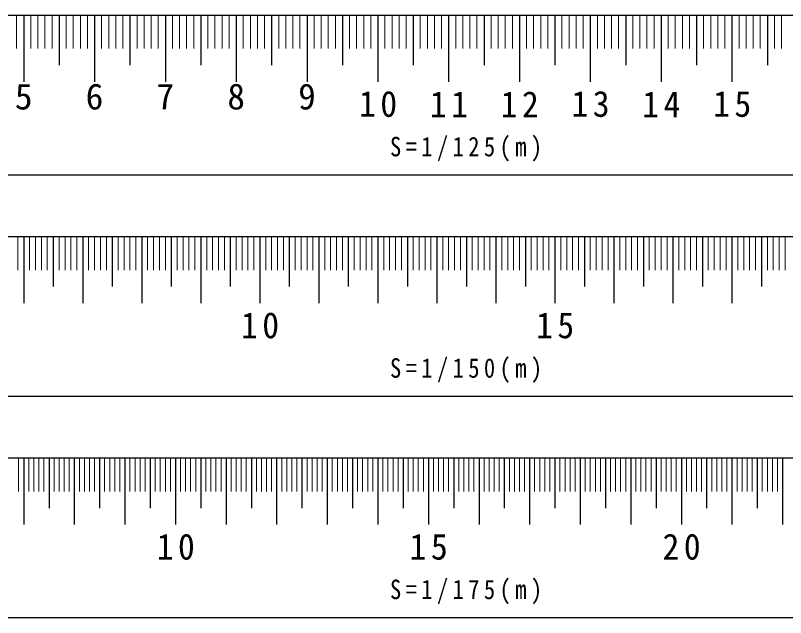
# Model space of a CAD drawing. Units: millimetres, scale not verified, with parts at other scales. Extents: x -33544 to 34536, y -21689 to 23870.
# Drawn here: x -28036 to -17161, y 186 to 8686 of the extents above; entities that cross this region are included whole.
import ezdxf
from ezdxf.enums import TextEntityAlignment as Align

# ---------------------------------------------------------------- set-up
doc = ezdxf.new("R2010")
doc.units = ezdxf.units.MM
doc.header["$LTSCALE"] = 125
for name, color, linetype, lineweight in [('1-0', 4, 'Continuous', 13), ('2-0', 4, 'Continuous', 13), ('3-0', 4, 'Continuous', 13), ('F-0', 7, 'Continuous', 25)]:
    doc.layers.add(name, color=color, linetype=linetype, lineweight=lineweight)
doc.styles.add('ＭＳ 明朝', font='')
doc.styles.get('ＭＳ 明朝').set_extended_font_data('MS Mincho')

msp = doc.modelspace()

# ---------------------------------------------------------------- linework, layer by layer
at = {"layer": '1-0'}
for p, q in [((-28018.8, 8685.6), (-28018.8, 8216.8)), ((-27818.8, 8685.6), (-27818.8, 8216.8)), ((-27718.8, 8685.6), (-27718.8, 8216.8)), ((-27618.8, 8685.6), (-27618.8, 8216.8)), ((-27518.8, 8685.6), (-27518.8, 8216.8)), ((-27318.8, 8685.6), (-27318.8, 8216.8)), ((-27218.8, 8685.6), (-27218.8, 8216.8)), ((-27118.8, 8685.6), (-27118.8, 8216.8)), ((-27018.8, 8685.6), (-27018.8, 8216.8)), ((-26818.8, 8685.6), (-26818.8, 8216.8)), ((-26718.8, 8685.6), (-26718.8, 8216.8)), ((-26618.8, 8685.6), (-26618.8, 8216.8)), ((-26518.8, 8685.6), (-26518.8, 8216.8)), ((-26318.8, 8685.6), (-26318.8, 8216.8)), ((-26218.8, 8685.6), (-26218.8, 8216.8)), ((-26118.8, 8685.6), (-26118.8, 8216.8)), ((-26018.8, 8685.6), (-26018.8, 8216.8)), ((-25818.8, 8685.6), (-25818.8, 8216.8)), ((-25718.8, 8685.6), (-25718.8, 8216.8)), ((-25618.8, 8685.6), (-25618.8, 8216.8)), ((-25518.8, 8685.6), (-25518.8, 8216.8)), ((-25318.8, 8685.6), (-25318.8, 8216.8)), ((-25218.8, 8685.6), (-25218.8, 8216.8)), ((-25118.8, 8685.6), (-25118.8, 8216.8)), ((-25018.8, 8685.6), (-25018.8, 8216.8)), ((-24818.8, 8685.6), (-24818.8, 8216.8)), ((-24718.8, 8685.6), (-24718.8, 8216.8)), ((-24618.8, 8685.6), (-24618.8, 8216.8)), ((-24518.8, 8685.6), (-24518.8, 8216.8)), ((-24318.8, 8685.6), (-24318.8, 8216.8)), ((-24218.8, 8685.6), (-24218.8, 8216.8)), ((-24118.8, 8685.6), (-24118.8, 8216.8)), ((-24018.8, 8685.6), (-24018.8, 8216.8)), ((-23818.8, 8685.6), (-23818.8, 8216.8)), ((-23718.8, 8685.6), (-23718.8, 8216.8)), ((-23618.8, 8685.6), (-23618.8, 8216.8)), ((-23518.8, 8685.6), (-23518.8, 8216.8)), ((-23318.8, 8685.6), (-23318.8, 8216.8)), ((-23218.8, 8685.6), (-23218.8, 8216.8)), ((-23118.8, 8685.6), (-23118.8, 8216.8)), ((-23018.8, 8685.6), (-23018.8, 8216.8)), ((-22818.8, 8685.6), (-22818.8, 8216.8)), ((-22718.8, 8685.6), (-22718.8, 8216.8)), ((-22618.8, 8685.6), (-22618.8, 8216.8)), ((-22518.8, 8685.6), (-22518.8, 8216.8)), ((-22318.8, 8685.6), (-22318.8, 8216.8)), ((-22218.8, 8685.6), (-22218.8, 8216.8)), ((-22118.8, 8685.6), (-22118.8, 8216.8)), ((-22018.8, 8685.6), (-22018.8, 8216.8)), ((-21818.8, 8685.6), (-21818.8, 8216.8)), ((-21718.8, 8685.6), (-21718.8, 8216.8)), ((-21618.8, 8685.6), (-21618.8, 8216.8)), ((-21518.8, 8685.6), (-21518.8, 8216.8)), ((-21318.8, 8685.6), (-21318.8, 8216.8)), ((-21218.8, 8685.6), (-21218.8, 8216.8)), ((-21118.8, 8685.6), (-21118.8, 8216.8)), ((-21018.8, 8685.6), (-21018.8, 8216.8)), ((-20818.8, 8685.6), (-20818.8, 8216.8)), ((-20718.8, 8685.6), (-20718.8, 8216.8)), ((-20618.8, 8685.6), (-20618.8, 8216.8)), ((-20518.8, 8685.6), (-20518.8, 8216.8)), ((-20318.8, 8685.6), (-20318.8, 8216.8)), ((-20218.8, 8685.6), (-20218.8, 8216.8)), ((-20118.8, 8685.6), (-20118.8, 8216.8)), ((-20018.8, 8685.6), (-20018.8, 8216.8)), ((-19818.8, 8685.6), (-19818.8, 8216.8)), ((-19718.8, 8685.6), (-19718.8, 8216.8)), ((-19618.8, 8685.6), (-19618.8, 8216.8)), ((-19518.8, 8685.6), (-19518.8, 8216.8)), ((-19318.8, 8685.6), (-19318.8, 8216.8)), ((-19218.8, 8685.6), (-19218.8, 8216.8)), ((-19118.8, 8685.6), (-19118.8, 8216.8)), ((-19018.8, 8685.6), (-19018.8, 8216.8)), ((-18818.8, 8685.6), (-18818.8, 8216.8)), ((-18718.8, 8685.6), (-18718.8, 8216.8)), ((-18618.8, 8685.6), (-18618.8, 8216.8)), ((-18518.8, 8685.6), (-18518.8, 8216.8)), ((-18318.8, 8685.6), (-18318.8, 8216.8)), ((-18218.8, 8685.6), (-18218.8, 8216.8)), ((-18118.8, 8685.6), (-18118.8, 8216.8)), ((-18018.8, 8685.6), (-18018.8, 8216.8)), ((-17818.8, 8685.6), (-17818.8, 8216.8)), ((-17718.8, 8685.6), (-17718.8, 8216.8)), ((-17618.8, 8685.6), (-17618.8, 8216.8)), ((-17518.8, 8685.6), (-17518.8, 8216.8)), ((-17318.8, 8685.6), (-17318.8, 8216.8)), ((-17218.8, 8685.6), (-17218.8, 8216.8))]:
    msp.add_line(p, q, dxfattribs=at)
at = {"layer": '1-0', "color": 7, "lineweight": 25}
for p, q in [((-27918.8, 8685.6), (-27918.8, 7748.1)), ((-27418.8, 8685.6), (-27418.8, 7982.5)), ((-26918.8, 8685.6), (-26918.8, 7748.1)), ((-26418.8, 8685.6), (-26418.8, 7982.5)), ((-25918.8, 8685.6), (-25918.8, 7748.1)), ((-25418.8, 8685.6), (-25418.8, 7982.5)), ((-24918.8, 8685.6), (-24918.8, 7748.1)), ((-24418.8, 8685.6), (-24418.8, 7982.5)), ((-23918.8, 8685.6), (-23918.8, 7748.1)), ((-23418.8, 8685.6), (-23418.8, 7982.5)), ((-22918.8, 8685.6), (-22918.8, 7748.1)), ((-22418.8, 8685.6), (-22418.8, 7982.5)), ((-21918.8, 8685.6), (-21918.8, 7748.1)), ((-21418.8, 8685.6), (-21418.8, 7982.5)), ((-20918.8, 8685.6), (-20918.8, 7748.1)), ((-20418.8, 8685.6), (-20418.8, 7982.5)), ((-19918.8, 8685.6), (-19918.8, 7748.1)), ((-19418.8, 8685.6), (-19418.8, 7982.5)), ((-18918.8, 8685.6), (-18918.8, 7748.1)), ((-18418.8, 8685.6), (-18418.8, 7982.5)), ((-17918.8, 8685.6), (-17918.8, 7748.1)), ((-17418.8, 8685.6), (-17418.8, 7982.5))]:
    msp.add_line(p, q, dxfattribs=at)
at = {"layer": '2-0'}
for p, q in [((-28002.2, 5560.6), (-28002.2, 5091.8)), ((-27835.5, 5560.6), (-27835.5, 5091.8)), ((-27752.2, 5560.6), (-27752.2, 5091.8)), ((-27668.8, 5560.6), (-27668.8, 5091.8)), ((-27585.5, 5560.6), (-27585.5, 5091.8)), ((-27418.8, 5560.6), (-27418.8, 5091.8)), ((-27335.5, 5560.6), (-27335.5, 5091.8)), ((-27252.2, 5560.6), (-27252.2, 5091.8)), ((-27168.8, 5560.6), (-27168.8, 5091.8)), ((-27002.2, 5560.6), (-27002.2, 5091.8)), ((-26918.8, 5560.6), (-26918.8, 5091.8)), ((-26835.5, 5560.6), (-26835.5, 5091.8)), ((-26752.2, 5560.6), (-26752.2, 5091.8)), ((-26585.5, 5560.6), (-26585.5, 5091.8)), ((-26502.2, 5560.6), (-26502.2, 5091.8)), ((-26418.8, 5560.6), (-26418.8, 5091.8)), ((-26335.5, 5560.6), (-26335.5, 5091.8)), ((-26168.8, 5560.6), (-26168.8, 5091.8)), ((-26085.5, 5560.6), (-26085.5, 5091.8)), ((-26002.2, 5560.6), (-26002.2, 5091.8)), ((-25918.8, 5560.6), (-25918.8, 5091.8)), ((-25752.2, 5560.6), (-25752.2, 5091.8)), ((-25668.8, 5560.6), (-25668.8, 5091.8)), ((-25585.5, 5560.6), (-25585.5, 5091.8)), ((-25502.2, 5560.6), (-25502.2, 5091.8)), ((-25335.5, 5560.6), (-25335.5, 5091.8)), ((-25252.2, 5560.6), (-25252.2, 5091.8)), ((-25168.8, 5560.6), (-25168.8, 5091.8)), ((-25085.5, 5560.6), (-25085.5, 5091.8)), ((-24918.8, 5560.6), (-24918.8, 5091.8)), ((-24835.5, 5560.6), (-24835.5, 5091.8)), ((-24752.2, 5560.6), (-24752.2, 5091.8)), ((-24668.8, 5560.6), (-24668.8, 5091.8)), ((-24502.2, 5560.6), (-24502.2, 5091.8)), ((-24418.8, 5560.6), (-24418.8, 5091.8)), ((-24335.5, 5560.6), (-24335.5, 5091.8)), ((-24252.2, 5560.6), (-24252.2, 5091.8)), ((-24085.5, 5560.6), (-24085.5, 5091.8)), ((-24002.2, 5560.6), (-24002.2, 5091.8)), ((-23918.8, 5560.6), (-23918.8, 5091.8)), ((-23835.5, 5560.6), (-23835.5, 5091.8)), ((-23668.8, 5560.6), (-23668.8, 5091.8)), ((-23585.5, 5560.6), (-23585.5, 5091.8)), ((-23502.2, 5560.6), (-23502.2, 5091.8)), ((-23418.8, 5560.6), (-23418.8, 5091.8)), ((-23252.2, 5560.6), (-23252.2, 5091.8)), ((-23168.8, 5560.6), (-23168.8, 5091.8)), ((-23085.5, 5560.6), (-23085.5, 5091.8)), ((-23002.2, 5560.6), (-23002.2, 5091.8)), ((-22835.5, 5560.6), (-22835.5, 5091.8)), ((-22752.2, 5560.6), (-22752.2, 5091.8)), ((-22668.8, 5560.6), (-22668.8, 5091.8)), ((-22585.5, 5560.6), (-22585.5, 5091.8)), ((-22418.8, 5560.6), (-22418.8, 5091.8)), ((-22335.5, 5560.6), (-22335.5, 5091.8)), ((-22252.2, 5560.6), (-22252.2, 5091.8)), ((-22168.8, 5560.6), (-22168.8, 5091.8)), ((-22002.2, 5560.6), (-22002.2, 5091.8)), ((-21918.8, 5560.6), (-21918.8, 5091.8)), ((-21835.5, 5560.6), (-21835.5, 5091.8)), ((-21752.2, 5560.6), (-21752.2, 5091.8)), ((-21585.5, 5560.6), (-21585.5, 5091.8)), ((-21502.2, 5560.6), (-21502.2, 5091.8)), ((-21418.8, 5560.6), (-21418.8, 5091.8)), ((-21335.5, 5560.6), (-21335.5, 5091.8)), ((-21168.8, 5560.6), (-21168.8, 5091.8)), ((-21085.5, 5560.6), (-21085.5, 5091.8)), ((-21002.2, 5560.6), (-21002.2, 5091.8)), ((-20918.8, 5560.6), (-20918.8, 5091.8)), ((-20752.2, 5560.6), (-20752.2, 5091.8)), ((-20668.8, 5560.6), (-20668.8, 5091.8)), ((-20585.5, 5560.6), (-20585.5, 5091.8)), ((-20502.2, 5560.6), (-20502.2, 5091.8)), ((-20335.5, 5560.6), (-20335.5, 5091.8)), ((-20252.2, 5560.6), (-20252.2, 5091.8)), ((-20168.8, 5560.6), (-20168.8, 5091.8)), ((-20085.5, 5560.6), (-20085.5, 5091.8)), ((-19918.8, 5560.6), (-19918.8, 5091.8)), ((-19835.5, 5560.6), (-19835.5, 5091.8)), ((-19752.2, 5560.6), (-19752.2, 5091.8)), ((-19668.8, 5560.6), (-19668.8, 5091.8)), ((-19502.2, 5560.6), (-19502.2, 5091.8)), ((-19418.8, 5560.6), (-19418.8, 5091.8)), ((-19335.5, 5560.6), (-19335.5, 5091.8)), ((-19252.2, 5560.6), (-19252.2, 5091.8)), ((-19085.5, 5560.6), (-19085.5, 5091.8)), ((-19002.2, 5560.6), (-19002.2, 5091.8)), ((-18918.8, 5560.6), (-18918.8, 5091.8)), ((-18835.5, 5560.6), (-18835.5, 5091.8)), ((-18668.8, 5560.6), (-18668.8, 5091.8)), ((-18585.5, 5560.6), (-18585.5, 5091.8)), ((-18502.2, 5560.6), (-18502.2, 5091.8)), ((-18418.8, 5560.6), (-18418.8, 5091.8)), ((-18252.2, 5560.6), (-18252.2, 5091.8)), ((-18168.8, 5560.6), (-18168.8, 5091.8)), ((-18085.5, 5560.6), (-18085.5, 5091.8)), ((-18002.2, 5560.6), (-18002.2, 5091.8)), ((-17835.5, 5560.6), (-17835.5, 5091.8)), ((-17752.2, 5560.6), (-17752.2, 5091.8)), ((-17668.8, 5560.6), (-17668.8, 5091.8)), ((-17585.5, 5560.6), (-17585.5, 5091.8)), ((-17418.8, 5560.6), (-17418.8, 5091.8)), ((-17335.5, 5560.6), (-17335.5, 5091.8)), ((-17252.2, 5560.6), (-17252.2, 5091.8)), ((-17168.8, 5560.6), (-17168.8, 5091.8))]:
    msp.add_line(p, q, dxfattribs=at)
at = {"layer": '2-0', "color": 7, "lineweight": 25}
for p, q in [((-27918.8, 5560.6), (-27918.8, 4623.1)), ((-27502.2, 5560.6), (-27502.2, 4857.5)), ((-27085.5, 5560.6), (-27085.5, 4623.1)), ((-26668.8, 5560.6), (-26668.8, 4857.5)), ((-26252.2, 5560.6), (-26252.2, 4623.1)), ((-25835.5, 5560.6), (-25835.5, 4857.5)), ((-25418.8, 5560.6), (-25418.8, 4623.1)), ((-25002.2, 5560.6), (-25002.2, 4857.5)), ((-24585.5, 5560.6), (-24585.5, 4623.1)), ((-24168.8, 5560.6), (-24168.8, 4857.5)), ((-23752.2, 5560.6), (-23752.2, 4623.1)), ((-23335.5, 5560.6), (-23335.5, 4857.5)), ((-22918.8, 5560.6), (-22918.8, 4623.1)), ((-22502.2, 5560.6), (-22502.2, 4857.5)), ((-22085.5, 5560.6), (-22085.5, 4623.1)), ((-21668.8, 5560.6), (-21668.8, 4857.5)), ((-21252.2, 5560.6), (-21252.2, 4623.1)), ((-20835.5, 5560.6), (-20835.5, 4857.5)), ((-20418.8, 5560.6), (-20418.8, 4623.1)), ((-20002.2, 5560.6), (-20002.2, 4857.5)), ((-19585.5, 5560.6), (-19585.5, 4623.1)), ((-19168.8, 5560.6), (-19168.8, 4857.5)), ((-18752.2, 5560.6), (-18752.2, 4623.1)), ((-18335.5, 5560.6), (-18335.5, 4857.5)), ((-17918.8, 5560.6), (-17918.8, 4623.1)), ((-17502.2, 5560.6), (-17502.2, 4857.5))]:
    msp.add_line(p, q, dxfattribs=at)
at = {"layer": '3-0'}
for p, q in [((-27990.3, 2435.6), (-27990.3, 1966.8)), ((-27847.4, 2435.6), (-27847.4, 1966.8)), ((-27776, 2435.6), (-27776, 1966.8)), ((-27704.6, 2435.6), (-27704.6, 1966.8)), ((-27633.1, 2435.6), (-27633.1, 1966.8)), ((-27490.3, 2435.6), (-27490.3, 1966.8)), ((-27418.8, 2435.6), (-27418.8, 1966.8)), ((-27347.4, 2435.6), (-27347.4, 1966.8)), ((-27276, 2435.6), (-27276, 1966.8)), ((-27133.1, 2435.6), (-27133.1, 1966.8)), ((-27061.7, 2435.6), (-27061.7, 1966.8)), ((-26990.3, 2435.6), (-26990.3, 1966.8)), ((-26918.8, 2435.6), (-26918.8, 1966.8)), ((-26776, 2435.6), (-26776, 1966.8)), ((-26704.6, 2435.6), (-26704.6, 1966.8)), ((-26633.1, 2435.6), (-26633.1, 1966.8)), ((-26561.7, 2435.6), (-26561.7, 1966.8)), ((-26418.8, 2435.6), (-26418.8, 1966.8)), ((-26347.4, 2435.6), (-26347.4, 1966.8)), ((-26276, 2435.6), (-26276, 1966.8)), ((-26204.6, 2435.6), (-26204.6, 1966.8)), ((-26061.7, 2435.6), (-26061.7, 1966.8)), ((-25990.3, 2435.6), (-25990.3, 1966.8)), ((-25918.8, 2435.6), (-25918.8, 1966.8)), ((-25847.4, 2435.6), (-25847.4, 1966.8)), ((-25704.6, 2435.6), (-25704.6, 1966.8)), ((-25633.1, 2435.6), (-25633.1, 1966.8)), ((-25561.7, 2435.6), (-25561.7, 1966.8)), ((-25490.3, 2435.6), (-25490.3, 1966.8)), ((-25347.4, 2435.6), (-25347.4, 1966.8)), ((-25276, 2435.6), (-25276, 1966.8)), ((-25204.6, 2435.6), (-25204.6, 1966.8)), ((-25133.1, 2435.6), (-25133.1, 1966.8)), ((-24990.3, 2435.6), (-24990.3, 1966.8)), ((-24918.8, 2435.6), (-24918.8, 1966.8)), ((-24847.4, 2435.6), (-24847.4, 1966.8)), ((-24776, 2435.6), (-24776, 1966.8)), ((-24633.1, 2435.6), (-24633.1, 1966.8)), ((-24561.7, 2435.6), (-24561.7, 1966.8)), ((-24490.3, 2435.6), (-24490.3, 1966.8)), ((-24418.8, 2435.6), (-24418.8, 1966.8)), ((-24276, 2435.6), (-24276, 1966.8)), ((-24204.6, 2435.6), (-24204.6, 1966.8)), ((-24133.1, 2435.6), (-24133.1, 1966.8)), ((-24061.7, 2435.6), (-24061.7, 1966.8)), ((-23918.8, 2435.6), (-23918.8, 1966.8)), ((-23847.4, 2435.6), (-23847.4, 1966.8)), ((-23776, 2435.6), (-23776, 1966.8)), ((-23704.6, 2435.6), (-23704.6, 1966.8)), ((-23561.7, 2435.6), (-23561.7, 1966.8)), ((-23490.3, 2435.6), (-23490.3, 1966.8)), ((-23418.8, 2435.6), (-23418.8, 1966.8)), ((-23347.4, 2435.6), (-23347.4, 1966.8)), ((-23204.6, 2435.6), (-23204.6, 1966.8)), ((-23133.1, 2435.6), (-23133.1, 1966.8)), ((-23061.7, 2435.6), (-23061.7, 1966.8)), ((-22990.3, 2435.6), (-22990.3, 1966.8)), ((-22847.4, 2435.6), (-22847.4, 1966.8)), ((-22776, 2435.6), (-22776, 1966.8)), ((-22704.6, 2435.6), (-22704.6, 1966.8)), ((-22633.1, 2435.6), (-22633.1, 1966.8)), ((-22490.3, 2435.6), (-22490.3, 1966.8)), ((-22418.8, 2435.6), (-22418.8, 1966.8)), ((-22347.4, 2435.6), (-22347.4, 1966.8)), ((-22276, 2435.6), (-22276, 1966.8)), ((-22133.1, 2435.6), (-22133.1, 1966.8)), ((-22061.7, 2435.6), (-22061.7, 1966.8)), ((-21990.3, 2435.6), (-21990.3, 1966.8)), ((-21918.8, 2435.6), (-21918.8, 1966.8)), ((-21776, 2435.6), (-21776, 1966.8)), ((-21704.6, 2435.6), (-21704.6, 1966.8)), ((-21633.1, 2435.6), (-21633.1, 1966.8)), ((-21561.7, 2435.6), (-21561.7, 1966.8)), ((-21418.8, 2435.6), (-21418.8, 1966.8)), ((-21347.4, 2435.6), (-21347.4, 1966.8)), ((-21276, 2435.6), (-21276, 1966.8)), ((-21204.6, 2435.6), (-21204.6, 1966.8)), ((-21061.7, 2435.6), (-21061.7, 1966.8)), ((-20990.3, 2435.6), (-20990.3, 1966.8)), ((-20918.8, 2435.6), (-20918.8, 1966.8)), ((-20847.4, 2435.6), (-20847.4, 1966.8)), ((-20704.6, 2435.6), (-20704.6, 1966.8)), ((-20633.1, 2435.6), (-20633.1, 1966.8)), ((-20561.7, 2435.6), (-20561.7, 1966.8)), ((-20490.3, 2435.6), (-20490.3, 1966.8)), ((-20347.4, 2435.6), (-20347.4, 1966.8)), ((-20276, 2435.6), (-20276, 1966.8)), ((-20204.6, 2435.6), (-20204.6, 1966.8)), ((-20133.1, 2435.6), (-20133.1, 1966.8)), ((-19990.3, 2435.6), (-19990.3, 1966.8)), ((-19918.8, 2435.6), (-19918.8, 1966.8)), ((-19847.4, 2435.6), (-19847.4, 1966.8)), ((-19776, 2435.6), (-19776, 1966.8)), ((-19633.1, 2435.6), (-19633.1, 1966.8)), ((-19561.7, 2435.6), (-19561.7, 1966.8)), ((-19490.3, 2435.6), (-19490.3, 1966.8)), ((-19418.8, 2435.6), (-19418.8, 1966.8)), ((-19276, 2435.6), (-19276, 1966.8)), ((-19204.6, 2435.6), (-19204.6, 1966.8)), ((-19133.1, 2435.6), (-19133.1, 1966.8)), ((-19061.7, 2435.6), (-19061.7, 1966.8)), ((-18918.8, 2435.6), (-18918.8, 1966.8)), ((-18847.4, 2435.6), (-18847.4, 1966.8)), ((-18776, 2435.6), (-18776, 1966.8)), ((-18704.6, 2435.6), (-18704.6, 1966.8)), ((-18561.7, 2435.6), (-18561.7, 1966.8)), ((-18490.3, 2435.6), (-18490.3, 1966.8)), ((-18418.8, 2435.6), (-18418.8, 1966.8)), ((-18347.4, 2435.6), (-18347.4, 1966.8)), ((-18204.6, 2435.6), (-18204.6, 1966.8)), ((-18133.1, 2435.6), (-18133.1, 1966.8)), ((-18061.7, 2435.6), (-18061.7, 1966.8)), ((-17990.3, 2435.6), (-17990.3, 1966.8)), ((-17847.4, 2435.6), (-17847.4, 1966.8)), ((-17776, 2435.6), (-17776, 1966.8)), ((-17704.6, 2435.6), (-17704.6, 1966.8)), ((-17633.1, 2435.6), (-17633.1, 1966.8)), ((-17490.3, 2435.6), (-17490.3, 1966.8)), ((-17418.8, 2435.6), (-17418.8, 1966.8)), ((-17347.4, 2435.6), (-17347.4, 1966.8)), ((-17276, 2435.6), (-17276, 1966.8))]:
    msp.add_line(p, q, dxfattribs=at)
at = {"layer": '3-0', "color": 7, "lineweight": 25}
for p, q in [((-27918.8, 2435.6), (-27918.8, 1498.1)), ((-27561.7, 2435.6), (-27561.7, 1732.5)), ((-27204.6, 2435.6), (-27204.6, 1498.1)), ((-26847.4, 2435.6), (-26847.4, 1732.5)), ((-26490.3, 2435.6), (-26490.3, 1498.1)), ((-26133.1, 2435.6), (-26133.1, 1732.5)), ((-25776, 2435.6), (-25776, 1498.1)), ((-25418.8, 2435.6), (-25418.8, 1732.5)), ((-25061.7, 2435.6), (-25061.7, 1498.1)), ((-24704.6, 2435.6), (-24704.6, 1732.5)), ((-24347.4, 2435.6), (-24347.4, 1498.1)), ((-23990.3, 2435.6), (-23990.3, 1732.5)), ((-23633.1, 2435.6), (-23633.1, 1498.1)), ((-23276, 2435.6), (-23276, 1732.5)), ((-22918.8, 2435.6), (-22918.8, 1498.1)), ((-22561.7, 2435.6), (-22561.7, 1732.5)), ((-22204.6, 2435.6), (-22204.6, 1498.1)), ((-21847.4, 2435.6), (-21847.4, 1732.5)), ((-21490.3, 2435.6), (-21490.3, 1498.1)), ((-21133.1, 2435.6), (-21133.1, 1732.5)), ((-20776, 2435.6), (-20776, 1498.1)), ((-20418.8, 2435.6), (-20418.8, 1732.5)), ((-20061.7, 2435.6), (-20061.7, 1498.1)), ((-19704.6, 2435.6), (-19704.6, 1732.5)), ((-19347.4, 2435.6), (-19347.4, 1498.1)), ((-18990.3, 2435.6), (-18990.3, 1732.5)), ((-18633.1, 2435.6), (-18633.1, 1498.1)), ((-18276, 2435.6), (-18276, 1732.5)), ((-17918.8, 2435.6), (-17918.8, 1498.1)), ((-17561.7, 2435.6), (-17561.7, 1732.5)), ((-17204.6, 2435.6), (-17204.6, 1498.1))]:
    msp.add_line(p, q, dxfattribs=at)
at = {"layer": 'F-0'}
for p, q in [((-9793.8, 8685.6), (-33543.8, 8685.6)), ((-9793.8, 5560.6), (-33543.8, 5560.6)), ((-9793.8, 2435.6), (-33543.8, 2435.6))]:
    msp.add_line(p, q, dxfattribs=at)
for points in [[(-33543.8, 8685.6), (-33543.8, 6435.6), (-9793.8, 6435.6)], [(-33543.8, 5560.6), (-33543.8, 3310.6), (-9793.8, 3310.6)], [(-33543.8, 2435.6), (-33543.8, 185.6), (-9793.8, 185.6)]]:
    msp.add_lwpolyline(points, dxfattribs=at)

# ---------------------------------------------------------------- texts
at = {"layer": '1-0', "color": 3, "style": 'ＭＳ 明朝'}
for s, p in [('5', (-28043.8, 7248.1)), ('6', (-27043.8, 7248.1)), ('7', (-26043.8, 7248.1)), ('8', (-25043.8, 7248.1)), ('9', (-24043.8, 7248.1))]:
    msp.add_text(s, height=366.6, dxfattribs=at).set_placement(p, align=Align.BOTTOM_LEFT)
at = {"layer": '1-0', "color": 3, "char_height": 366.6, "attachment_point": 7, "style": 'ＭＳ 明朝'}
for s, insert in [('\\T1.27;\\W0.95;10', (-23184.5, 7248.1)), ('\\T1.27;\\W0.95;13', (-20184.5, 7248.1)), ('\\T1.27;\\W0.95;11', (-22184.5, 7248.1)), ('\\T1.27;\\W0.95;12', (-21184.5, 7248.1)), ('\\T1.27;\\W0.95;14', (-19184.5, 7248.1)), ('\\T1.27;\\W0.95;15', (-18184.5, 7248.1))]:
    msp.add_mtext(s, dxfattribs=dict(at, insert=insert))
at = {"layer": '2-0', "color": 3, "char_height": 366.6, "attachment_point": 7, "style": 'ＭＳ 明朝'}
for s, insert in [('\\T1.27;\\W0.95;10', (-24851.1, 4123.1)), ('\\T1.27;\\W0.95;15', (-20684.5, 4123.1))]:
    msp.add_mtext(s, dxfattribs=dict(at, insert=insert))
at = {"layer": '3-0', "color": 3, "char_height": 366.6, "attachment_point": 7, "style": 'ＭＳ 明朝'}
for s, insert in [('\\T1.27;\\W0.95;10', (-26041.6, 998.1)), ('\\T1.27;\\W0.95;15', (-22470.2, 998.1)), ('\\T1.27;\\W0.95;20', (-18898.7, 998.1))]:
    msp.add_mtext(s, dxfattribs=dict(at, insert=insert))
at = {"layer": 'F-0', "char_height": 274.9, "attachment_point": 7, "style": 'ＭＳ 明朝'}
for s, insert in [('\\T1.39;\\W0.85;S=1/125(m)', (-22747, 6623.1)), ('\\T1.39;\\W0.85;S=1/150(m)', (-22747, 3498.1)), ('\\T1.39;\\W0.85;S=1/175(m)', (-22747, 373.1))]:
    msp.add_mtext(s, dxfattribs=dict(at, insert=insert))

doc.saveas('drawing.dxf')
